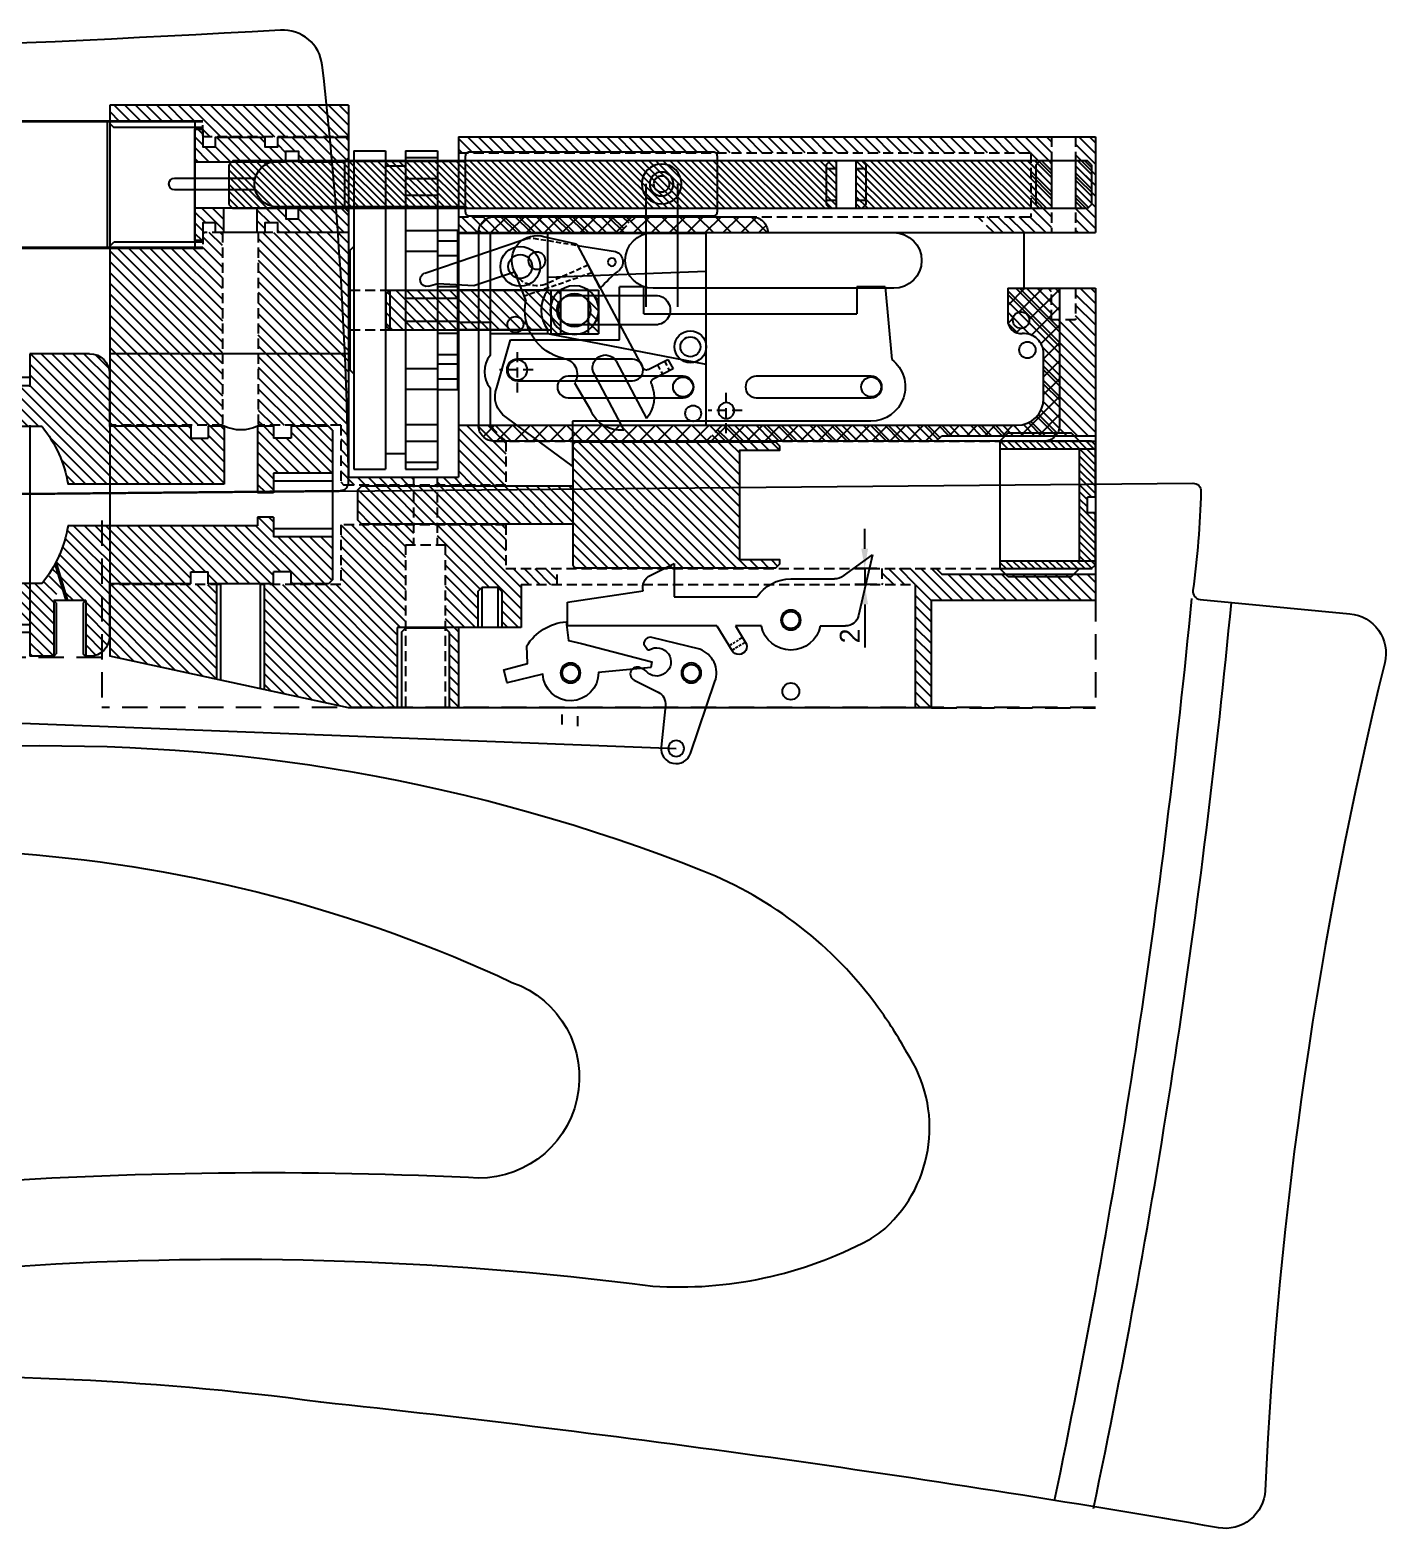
# Model space of a CAD drawing. Header units: millimetres. Extents: x 150 to 981, y 183 to 461.
# Drawn here: x 810.5 to 980.8, y 185.7 to 374.4 of the extents above; entities that cross this region are included whole.
import ezdxf

# ---------------------------------------------------------------- set-up
doc = ezdxf.new("R2010")
doc.units = ezdxf.units.MM
doc.linetypes.add('HIDDEN', pattern=[9.525, 6.35, -3.175])
doc.layers.add('图层2', color=108, linetype='Continuous')
doc.dimstyles.new('ISO-25', dxfattribs={"dimtxt": 2.5, "dimasz": 2.5, "dimexe": 1.25, "dimexo": 0.625, "dimtad": 1, "dimdsep": 46, "dimtxsty": 'Standard', "dimcen": 2.5, "dimadec": 0, "dimazin": 0, "dimtfac": 1, "dimtmove": 0, "dimatfit": 3, "dimfxl": 0, "dimarcsym": 0})

# ---------------------------------------------------------------- blocks, each defined once
blk = doc.blocks.new('fghjkkk')
at = {"layer": '图层2', "color": 4, "linetype": 'ByBlock'}
blk.add_lwpolyline([(8494.25, -2299.24), (8463.59, -2299.24, -0.414214), (8463.09, -2298.74), (8463.09, -2291.74, -0.414214), (8463.59, -2291.24), (8494.25, -2291.24, -0.414214), (8494.75, -2291.74), (8494.75, -2298.74, -0.414214)], format="xyb", close=True, dxfattribs=at)
for points in [[(8494.75, -2298.11), (8518.36, -2298.11, 1), (8518.36, -2292.37), (8494.75, -2292.37)], [(8521.13, -2295.99), (8531.23, -2295.99, 1), (8531.23, -2294.49), (8521.13, -2294.49)]]:
    blk.add_lwpolyline(points, format="xyb", dxfattribs=at)
at = {"layer": '图层2', "color": 2, "linetype": 'ByBlock'}
for radius in [2.5, 1.5]:
    blk.add_circle((8470.09, -2295.24), radius, dxfattribs=at)
at = {"layer": '图层2', "color": 4, "linetype": 'ByBlock'}
blk.add_circle((8470.09, -2295.24), 1, dxfattribs=at)
blk = doc.blocks.new('hhhhhgg')
at = {"layer": '图层2', "linetype": 'ByBlock'}
h = blk.add_hatch(dxfattribs=at)
h.set_pattern_fill('ANSI31', color=4, scale=0.3)
h.set_pattern_definition([(45, (7156.9674, -1437.8608), (-0.6735192, 0.6735192), [])])
h.paths.add_polyline_path([(8525.81, -2415.69), (8524.56, -2415.69), (8524.56, -2418.17), (8525.81, -2418.17)])
h.paths.add_polyline_path([(8530.56, -2415.69), (8529.31, -2415.69), (8529.31, -2418.17), (8530.56, -2418.17)])
h.paths.add_polyline_path([(8525.81, -2418.17), (8524.56, -2418.17), (8524.56, -2421.17), (8525.81, -2421.17)])
h.paths.add_polyline_path([(8530.56, -2418.17), (8529.31, -2418.17), (8529.31, -2421.17), (8530.56, -2421.17)])
h.paths.add_polyline_path([(8550.8, -2418.17), (8530.56, -2418.17), (8530.56, -2420.65), (8550.8, -2420.65)])
h.paths.add_polyline_path([(8550.8, -2415.69), (8530.56, -2415.69), (8530.56, -2418.17), (8550.8, -2418.17)])
h.paths.add_polyline_path([(8551.3, -2416.19), (8550.8, -2415.69), (8550.8, -2418.17), (8551.3, -2418.17)])
h.paths.add_polyline_path([(8551.3, -2418.17), (8550.8, -2418.17), (8550.8, -2420.65), (8551.3, -2420.15)])
at = {"layer": '图层2', "color": 6, "linetype": 'ByBlock'}
for p, q in [((8550.8, -2415.69), (8524.56, -2415.69)), ((8524.56, -2415.69), (8524.56, -2421.17)), ((8530.56, -2415.69), (8530.56, -2421.17)), ((8550.8, -2415.69), (8551.3, -2416.19)), ((8550.8, -2415.69), (8550.8, -2420.65)), ((8551.3, -2416.19), (8551.3, -2420.15)), ((8550.8, -2420.65), (8551.3, -2420.15)), ((8530.56, -2421.17), (8524.56, -2421.17)), ((8550.8, -2420.65), (8530.56, -2420.65))]:
    blk.add_line(p, q, dxfattribs=at)
at = {"layer": '图层2', "color": 1, "linetype": 'ByBlock'}
for p, q in [((8525.81, -2421.17), (8525.81, -2415.69)), ((8529.31, -2421.17), (8529.31, -2415.69))]:
    blk.add_line(p, q, dxfattribs=at)
blk = doc.blocks.new('fgghhtrt')
at = {"layer": '图层2', "linetype": 'ByBlock'}
h = blk.add_hatch(dxfattribs=at)
h.set_pattern_fill('ANSI31', color=4, scale=0.3)
h.set_pattern_definition([(45, (7185.8563, -729.2937), (-0.6735192, 0.6735192), [])])
h.paths.add_polyline_path([(8543.75, -2418.74), (8543.75, -2417.39), (8537.98, -2417.39), (8537.48, -2417.89), (8537.48, -2420.47), (8546.38, -2420.47), (8546.38, -2419.27), (8547.98, -2419.27), (8547.98, -2420.47), (8548.98, -2420.47), (8548.98, -2417.39), (8545.35, -2417.39), (8545.35, -2418.74)])
h.paths.add_polyline_path([(8553.18, -2417.39), (8553.18, -2420.47), (8554.18, -2420.47), (8554.18, -2419.27), (8555.78, -2419.27), (8555.78, -2421.49), (8556.78, -2421.49), (8556.78, -2417.39)])
h.paths.add_polyline_path([(8537.48, -2411.09), (8537.98, -2411.59), (8543.75, -2411.59), (8543.75, -2410.24), (8545.35, -2410.24), (8545.35, -2411.59), (8556.78, -2411.59), (8556.78, -2407.49), (8555.78, -2407.49), (8555.78, -2409.71), (8554.18, -2409.71), (8554.18, -2408.51), (8547.98, -2408.51), (8547.98, -2409.71), (8546.38, -2409.71), (8546.38, -2408.51), (8537.48, -2408.51)])
at = {"layer": '图层2', "color": 1, "linetype": 'ByBlock'}
for p, q in [((8537.48, -2411.09), (8537.98, -2411.59)), ((8537.98, -2411.59), (8537.98, -2417.39)), ((8537.48, -2417.89), (8537.98, -2417.39)), ((8548.98, -2417.39), (8548.98, -2420.47)), ((8553.18, -2417.39), (8553.18, -2420.47))]:
    blk.add_line(p, q, dxfattribs=at)
blk.add_lwpolyline([(8547.98, -2420.47), (8554.18, -2420.47), (8554.18, -2419.27), (8555.78, -2419.27), (8555.78, -2421.49), (8556.78, -2421.49), (8556.78, -2407.49), (8555.78, -2407.49), (8555.78, -2409.71), (8554.18, -2409.71), (8554.18, -2408.51), (8547.98, -2408.51), (8547.98, -2409.71), (8546.38, -2409.71), (8546.38, -2408.51), (8537.48, -2408.51), (8537.48, -2420.47), (8546.38, -2420.47), (8546.38, -2419.27), (8547.98, -2419.27)], close=True, dxfattribs=at)
for points in [[(8556.78, -2411.59), (8545.35, -2411.59), (8545.35, -2410.24), (8543.75, -2410.24), (8543.75, -2411.59), (8537.98, -2411.59)], [(8556.78, -2417.39), (8545.35, -2417.39), (8545.35, -2418.74), (8543.75, -2418.74), (8543.75, -2417.39), (8537.98, -2417.39)]]:
    blk.add_lwpolyline(points, dxfattribs=at)
blk = doc.blocks.new('hfhtyyjj')
at = {"layer": '图层2', "color": 1, "linetype": 'ByBlock'}
for p, q in [((8588.44, -2383.98), (8584.43, -2383.98)), ((8584.43, -2383.98), (8584.43, -2423.98)), ((8588.44, -2383.98), (8588.44, -2423.98)), ((8594.93, -2383.98), (8590.94, -2383.98)), ((8590.94, -2383.98), (8590.94, -2423.98)), ((8594.93, -2383.98), (8594.93, -2423.98)), ((8584.43, -2384.85), (8588.44, -2384.85)), ((8588.43, -2385.92), (8590.94, -2385.92)), ((8584.43, -2387.48), (8588.44, -2387.48)), ((8584.43, -2389.57), (8588.44, -2389.57)), ((8581.93, -2393.98), (8581.93, -2413.98)), ((8581.93, -2393.98), (8584.43, -2393.98)), ((8584.43, -2394.02), (8588.44, -2394.02)), ((8581.93, -2395.32), (8584.43, -2395.32)), ((8594.93, -2395.98), (8595.43, -2396.48)), ((8594.93, -2395.98), (8594.93, -2395.98)), ((8581.93, -2397.18), (8584.43, -2397.18)), ((8584.43, -2396.63), (8588.44, -2396.63)), ((8595.43, -2396.48), (8595.43, -2411.48)), ((8581.93, -2401.04), (8584.43, -2401.04)), ((8581.93, -2402.53), (8584.43, -2402.54)), ((8584.43, -2402.54), (8588.44, -2402.54)), ((8581.93, -2405.43), (8584.43, -2405.42)), ((8584.43, -2405.42), (8588.44, -2405.42)), ((8581.93, -2406.92), (8584.43, -2406.92)), ((8581.93, -2409.62), (8584.43, -2409.62)), ((8581.93, -2410.78), (8584.43, -2410.78)), ((8581.93, -2412.64), (8584.43, -2412.64)), ((8584.43, -2411.34), (8588.44, -2411.34)), ((8594.93, -2411.98), (8595.43, -2411.48)), ((8594.93, -2411.98), (8594.93, -2411.98)), ((8581.93, -2413.98), (8584.43, -2413.98)), ((8584.43, -2413.94), (8588.44, -2413.94)), ((8584.43, -2418.39), (8588.44, -2418.39)), ((8584.43, -2420.48), (8588.44, -2420.48)), ((8588.43, -2422.04), (8590.94, -2422.04)), ((8584.43, -2423.11), (8588.44, -2423.11)), ((8588.44, -2423.98), (8584.43, -2423.98)), ((8594.93, -2423.98), (8590.94, -2423.98))]:
    blk.add_line(p, q, dxfattribs=at)
at = {"layer": '图层2', "color": 3, "linetype": 'HIDDEN', "ltscale": 0.2}
for p, q in [((8595.43, -2401.48), (8581.93, -2401.48)), ((8595.43, -2406.48), (8581.93, -2406.48))]:
    blk.add_line(p, q, dxfattribs=at)
blk = doc.blocks.new('gfhhjjj')
at = {"layer": '图层2', "color": 1, "linetype": 'ByBlock'}
for p, q in [((10460.5, -315.72), (10459.67, -324.83)), ((10460.5, -315.72), (10464.08, -315.72)), ((10460.5, -315.72), (10464.08, -315.72)), ((10464.08, -315.72), (10464.08, -319.08)), ((10490.83, -315.72), (10493.86, -315.72)), ((10490.83, -319.08), (10490.83, -315.72)), ((10493.86, -322.34), (10493.86, -315.72)), ((10490.83, -319.08), (10464.08, -319.08)), ((10507.57, -322.34), (10493.86, -322.34)), ((10509.27, -328.33), (10507.57, -322.34)), ((10462.3, -332.57), (10499.76, -332.57)), ((10499.76, -338.24), (10508.08, -332.11)), ((10499.76, -332.57), (10499.76, -338.24))]:
    blk.add_line(p, q, dxfattribs=at)
at = {"layer": '图层2', "color": 3, "linetype": 'HIDDEN', "ltscale": 0.2}
for p, q in [((10506.69, -328.99), (10506.69, -323.74)), ((10504.7, -326.14), (10508.95, -326.14)), ((10480.46, -334.1), (10480.46, -328.85)), ((10478.47, -331.25), (10482.72, -331.25))]:
    blk.add_line(p, q, dxfattribs=at)
at = {"layer": '图层2', "color": 2, "linetype": 'ByBlock'}
for points in [[(10476.7, -326.93, -1), (10476.7, -329.63), (10462.26, -329.63, -1), (10462.26, -326.93)], [(10485.89, -329.63, -1), (10485.89, -326.93), (10500.33, -326.93, -1), (10500.33, -329.63)]]:
    blk.add_lwpolyline(points, format="xyb", close=True, dxfattribs=at)
for centre, radius in [((10506.69, -326.14), 1.25), ((10480.46, -331.25), 1)]:
    blk.add_circle(centre, radius, dxfattribs=at)
at = {"layer": '图层2', "color": 1, "linetype": 'ByBlock'}
for centre, radius, start, end in [((10462.3, -328.25), 4.32, 127.5234, 270), ((10506.39, -329.5), 3.11, 302.9065, 22.0363)]:
    blk.add_arc(centre, radius, start, end, dxfattribs=at)
blk = doc.blocks.new('fghghjjkk')
at = {"layer": '图层2', "color": 62, "linetype": 'ByBlock'}
for p, q in [((8560.06, -2418.7), (8555.24, -2418.4)), ((8578.01, -2426.35), (8566.92, -2419.54)), ((8556.09, -2423.31), (8558.22, -2420.84)), ((8567.03, -2423.72), (8571.63, -2426.54)), ((8571.63, -2426.54), (8576.13, -2427.26)), ((8576.13, -2427.26), (8577.17, -2427.84))]:
    blk.add_line(p, q, dxfattribs=at)
at = {"layer": '图层2', "color": 6, "linetype": 'ByBlock'}
for p, q in [((8564.29, -2418.55), (8560.42, -2418.55)), ((8560.04, -2418.72), (8548.67, -2431.91)), ((8567.12, -2423.6), (8564.86, -2426.91)), ((8545.82, -2430.16), (8544.94, -2431.18)), ((8544.94, -2431.18), (8547.08, -2432.98)), ((8547.96, -2431.97), (8545.82, -2430.16)), ((8552.14, -2431.8), (8546.83, -2438.01)), ((8554.56, -2433.89), (8549.27, -2440.07)), ((8556.61, -2435.6), (8553.87, -2438.56))]:
    blk.add_line(p, q, dxfattribs=at)
at = {"layer": '图层2', "color": 62, "linetype": 'HIDDEN', "ltscale": 0.1}
for p, q in [((8565.66, -2419.04), (8560.23, -2418.71)), ((8566.89, -2419.52), (8566.58, -2419.34)), ((8558.22, -2420.84), (8562.96, -2424.38))]:
    blk.add_line(p, q, dxfattribs=at)
at = {"layer": '图层2', "color": 6, "linetype": 'HIDDEN', "ltscale": 0.1}
for p, q in [((8557.52, -2421.65), (8565.2, -2426.42)), ((8546.2, -2430.48), (8545.32, -2431.51)), ((8546.96, -2431.14), (8546.07, -2432.16))]:
    blk.add_line(p, q, dxfattribs=at)
at = {"layer": '图层2', "color": 2, "linetype": 'ByBlock'}
for centre, radius in [((8555.38, -2419.79), 0.5), ((8564.61, -2421.69), 1.08)]:
    blk.add_circle(centre, radius, dxfattribs=at)
at = {"layer": '图层2', "color": 62, "linetype": 'ByBlock'}
blk.add_circle((8564.61, -2421.69), 1.08, dxfattribs=at)
at = {"layer": '图层2', "color": 1, "linetype": 'ByBlock'}
for radius in [3.05, 2.05]:
    blk.add_circle((8558.64, -2426.71), radius, dxfattribs=at)
at = {"layer": '图层2', "color": 62, "linetype": 'ByBlock'}
for centre, radius, start, end in [((8555.38, -2419.79), 1.39, 95.9371, 221.0475), ((8540.43, -2432), 17.91, 29.0305, 39.0965), ((8577.56, -2427.07), 0.859, 243.294, 57.8628)]:
    blk.add_arc(centre, radius, start, end, dxfattribs=at)
at = {"layer": '图层2', "color": 6, "linetype": 'ByBlock'}
for centre, radius, start, end in [((8560.42, -2419.05), 0.5, 89.9104, 139.2335), ((8564.61, -2421.69), 3.15, 322.6586, 95.8539), ((8558.64, -2426.71), 6.23, 269.7036, 358.1897), ((8553.27, -2432.92), 1.6, 318.7621, 134.9335), ((8550.52, -2436.1), 4.16, 143.9477, 207.2472), ((8546.76, -2433.36), 0.5, 323.9477, 50.0112), ((8548.29, -2431.59), 0.5, 229.797, 319.2335), ((8558.48, -2434.92), 1.99, 86.3702, 199.9465), ((8550.52, -2436.1), 4.16, 252.513, 323.6742)]:
    blk.add_arc(centre, radius, start, end, dxfattribs=at)
at = {"layer": '图层2', "color": 62, "linetype": 'HIDDEN', "ltscale": 0.1}
for centre, radius, start, end in [((8565.54, -2421.04), 2, 58.4742, 86.4658), ((8564.61, -2421.69), 3.16, 238.491, 319.9921)]:
    blk.add_arc(centre, radius, start, end, dxfattribs=at)
blk = doc.blocks.new('fggghj')
at = {"layer": '图层2', "color": 6, "linetype": 'ByBlock'}
blk.add_lwpolyline([(1824.79, -2714.53), (1823.54, -2705.06, -0.41576), (1826.21, -2701.45), (1832.4, -2701.17, -0.518015), (1833.21, -2702.22), (1832.62, -2702.77, -0.05759), (1832.43, -2702.79, 2.231416), (1832.33, -2705.44, -0.064852), (1833.11, -2705.2, -1), (1833.51, -2706.88), (1830.29, -2707.75, 0.312885), (1829.06, -2709.22), (1828.57, -2714.46, -0.883035)], format="xyb", close=True, dxfattribs=at)
at = {"layer": '图层2', "color": 1, "linetype": 'ByBlock'}
for centre, radius in [((1826.67, -2704.58), 1.25), ((1826.67, -2714.26), 1)]:
    blk.add_circle(centre, radius, dxfattribs=at)
blk = doc.blocks.new('fdghh')
at = {"layer": '图层2', "color": 6, "linetype": 'ByBlock'}
for p, q in [((9675.19, -2452.31), (9671.56, -2449.68)), ((9671.56, -2449.68), (9673.31, -2457.3)), ((9699.48, -2452.24), (9696.48, -2450.75)), ((9696.48, -2450.75), (9696.48, -2454.94)), ((9681.81, -2452.69), (9676.36, -2452.69)), ((9709.88, -2455.6), (9700.36, -2454.18)), ((9696.48, -2454.94), (9686.09, -2454.95)), ((9709.88, -2458.59), (9709.88, -2455.6)), ((9674.95, -2458.61), (9678.13, -2458.61)), ((9685.52, -2458.6), (9688.76, -2458.6)), ((9688.76, -2458.6), (9687.5, -2460.66)), ((9691.1, -2458.6), (9689.21, -2461.7)), ((9691.1, -2458.6), (9709.88, -2458.59))]:
    blk.add_line(p, q, dxfattribs=at)
at = {"layer": '图层2', "color": 62, "linetype": 'HIDDEN', "ltscale": 0.05}
for p, q in [((9688.03, -2460.13), (9689.46, -2461.01)), ((9687.67, -2460.71), (9689.11, -2461.58))]:
    blk.add_line(p, q, dxfattribs=at)
at = {"layer": '图层2', "color": 1, "linetype": 'ByBlock'}
blk.add_circle((9681.82, -2457.85), 1.25, dxfattribs=at)
at = {"layer": '图层2', "color": 6, "linetype": 'ByBlock'}
for centre, radius, start, end in [((9676.36, -2450.69), 2, 234.049, 270), ((9698.73, -2453.75), 1.68, 345.1313, 63.5009), ((9681.82, -2457.85), 5.16, 34.196, 90.186), ((9674.95, -2456.92), 1.68, 192.9037, 270.022), ((9681.82, -2457.85), 3.77, 191.6029, 348.4411), ((9688.36, -2461.18), 1, 148.6418, 328.6418)]:
    blk.add_arc(centre, radius, start, end, dxfattribs=at)
blk = doc.blocks.new('fgjjjjj')
at = {"layer": '图层2', "color": 6, "linetype": 'ByBlock'}
blk.add_lwpolyline([(9738.89, -2465.9), (9730.07, -2468.19), (9730.18, -2468.92), (9736.76, -2469.55, 0.983484), (9743.75, -2469.73), (9748.22, -2470.84), (9748.63, -2469.18), (9745.66, -2468.4), (9745.76, -2466.19, 0.236806), (9740.82, -2463.15), (9740.53, -2465.49)], format="xyb", close=True, dxfattribs=at)
at = {"layer": '图层2', "color": 1, "linetype": 'ByBlock'}
blk.add_circle((9740.26, -2469.59), 1.25, dxfattribs=at)
blk = doc.blocks.new('*D20')
at = {"layer": 'Defpoints', "color": 0, "linetype": 'ByBlock'}
for p in [(917.51, 306.75), (915.34, 304.75), (917.51, 304.75)]:
    blk.add_point(p, dxfattribs=at)
at = {"layer": '图层2', "color": 0, "linetype": 'ByBlock', "lineweight": -2}
for p, q in [((915.34, 309.25), (915.34, 311.75)), ((916.88, 306.75), (914.09, 306.75)), ((915.34, 306.75), (915.34, 304.75)), ((916.88, 304.75), (914.09, 304.75)), ((915.34, 302.25), (915.34, 296.83))]:
    blk.add_line(p, q, dxfattribs=at)
at = {"layer": '图层2', "color": 0, "linetype": 'ByBlock'}
for points in [[(914.92, 309.25), (915.76, 309.25), (915.34, 306.75)], [(914.92, 302.25), (915.76, 302.25), (915.34, 304.75)]]:
    blk.add_solid(points, dxfattribs=at)
at = {"layer": '图层2', "color": 0, "linetype": 'ByBlock', "insert": (913.46, 298.29), "char_height": 2.5, "attachment_point": 5, "rotation": 90}
blk.add_mtext('2', dxfattribs=at)
blk = doc.blocks.new('bfghhhjh')
at = {"layer": '图层2', "linetype": 'ByBlock'}
h = blk.add_hatch(dxfattribs=at)
h.set_pattern_fill('ANSI31', color=4, scale=0.3)
h.set_pattern_definition([(45, (7463.1873, 499.6404), (-0.6735192, 0.6735192), [])])
h.paths.add_polyline_path([(9570.69, -2077.62), (9587.21, -2077.62), (9587.21, -2076.62), (9602.21, -2076.62), (9602.21, -2072.97), (9601.71, -2072.47), (9600.21, -2072.47), (9600.21, -2075.07), (9597.01, -2075.07), (9597.01, -2072.47), (9572.21, -2072.47), (9572.21, -2068.47), (9564.71, -2068.47, 0.414214), (9562.21, -2070.97), (9562.21, -2077.57), (9552.01, -2077.57), (9552.01, -2079.07), (9549.81, -2079.07), (9549.81, -2077.57), (9547.81, -2077.57), (9547.81, -2084.87), (9567.43, -2084.87, -0.128583)])
h.paths.add_polyline_path([(9534.71, -2077.57), (9534.21, -2078.07), (9534.21, -2083.47), (9541.61, -2083.47), (9541.61, -2085.95), (9543.61, -2085.95), (9543.61, -2077.57), (9541.61, -2077.57), (9541.61, -2079.07), (9539.41, -2079.07), (9539.41, -2077.57)])
edge = h.paths.add_edge_path()
edge.add_line((9568.42, -2099.47), (9569.21, -2099.47))
edge.add_line((9569.21, -2099.47), (9569.21, -2106.47))
edge.add_line((9569.21, -2106.47), (9572.21, -2106.47))
edge.add_line((9572.21, -2106.47), (9572.21, -2102.47))
edge.add_line((9572.21, -2102.47), (9597.01, -2102.47))
edge.add_line((9597.01, -2102.47), (9597.01, -2099.87))
edge.add_line((9597.01, -2099.87), (9600.21, -2099.87))
edge.add_line((9600.21, -2099.87), (9600.21, -2102.47))
edge.add_line((9600.21, -2102.47), (9601.71, -2102.47))
edge.add_line((9601.71, -2102.47), (9602.21, -2101.97))
edge.add_line((9602.21, -2101.97), (9602.21, -2098.32))
edge.add_line((9602.21, -2098.32), (9587.21, -2098.32))
edge.add_line((9587.21, -2098.32), (9587.21, -2097.32))
edge.add_line((9587.21, -2097.32), (9570.69, -2097.32))
edge.add_arc((9582.92, -2087.47), 15.71, 215.2351, 218.8362, ccw=False)
edge.add_line((9570.09, -2096.53), (9568.42, -2099.47))
edge = h.paths.add_edge_path()
edge.add_line((9569.06, -2094.85), (9567.64, -2099.47))
edge.add_line((9567.64, -2099.47), (9568.07, -2099.47))
edge.add_line((9568.07, -2099.47), (9569.9, -2096.25))
edge.add_arc((9582.92, -2087.47), 15.71, 208.0517, 214.021, ccw=False)
edge = h.paths.add_edge_path()
edge.add_line((9567.43, -2099.47), (9568.93, -2094.6))
edge.add_arc((9582.92, -2087.47), 15.71, 189.5279, 207.0143, ccw=False)
edge.add_line((9567.43, -2090.07), (9543.61, -2090.07))
edge.add_line((9543.61, -2090.07), (9543.61, -2088.99))
edge.add_line((9543.61, -2088.99), (9541.61, -2088.99))
edge.add_line((9541.61, -2088.99), (9541.61, -2091.47))
edge.add_line((9541.61, -2091.47), (9534.21, -2091.47))
edge.add_line((9534.21, -2091.47), (9534.21, -2097.37))
edge.add_line((9534.21, -2097.37), (9539.41, -2097.37))
edge.add_line((9539.41, -2097.37), (9539.41, -2095.87))
edge.add_line((9539.41, -2095.87), (9541.61, -2095.87))
edge.add_line((9541.61, -2095.87), (9541.61, -2097.37))
edge.add_line((9541.61, -2097.37), (9549.81, -2097.37))
edge.add_line((9549.81, -2097.37), (9549.81, -2095.87))
edge.add_line((9549.81, -2095.87), (9552.01, -2095.87))
edge.add_line((9552.01, -2095.87), (9552.01, -2097.37))
edge.add_line((9552.01, -2097.37), (9562.21, -2097.37))
edge.add_line((9562.21, -2097.37), (9562.21, -2103.97))
edge.add_arc((9564.71, -2103.97), 2.5, 180, 270)
edge.add_line((9564.71, -2106.47), (9565.21, -2106.47))
edge.add_line((9565.21, -2106.47), (9565.21, -2099.47))
edge.add_line((9565.21, -2099.47), (9567.43, -2099.47))
at = {"layer": '图层2', "color": 2, "linetype": 'ByBlock'}
for p, q in [((9564.71, -2068.47), (9572.21, -2068.47)), ((9572.21, -2068.47), (9572.21, -2072.62)), ((9562.21, -2070.97), (9562.21, -2077.62)), ((9597.01, -2072.47), (9572.21, -2072.47)), ((9574.71, -2072.62), (9574.71, -2072.62)), ((9596.21, -2072.47), (9596.21, -2072.47)), ((9597.01, -2075.07), (9597.01, -2072.47)), ((9600.21, -2072.47), (9601.71, -2072.47)), ((9600.21, -2075.07), (9600.21, -2072.47)), ((9601.71, -2072.47), (9602.21, -2072.97)), ((9602.21, -2076.62), (9602.21, -2072.97)), ((9597.01, -2075.07), (9600.21, -2075.07)), ((9587.21, -2076.62), (9602.21, -2076.62)), ((9587.21, -2077.62), (9587.21, -2076.62)), ((9602.21, -2076.62), (9602.21, -2098.32)), ((9534.21, -2078.07), (9534.71, -2077.57)), ((9534.21, -2078.07), (9534.21, -2096.87)), ((9534.71, -2077.57), (9539.41, -2077.57)), ((9539.41, -2077.57), (9539.41, -2079.07)), ((9539.41, -2079.07), (9541.61, -2079.07)), ((9541.61, -2077.57), (9541.61, -2079.07)), ((9541.61, -2077.57), (9543.61, -2077.57)), ((9543.61, -2077.57), (9543.61, -2085.95)), ((9547.81, -2077.57), (9547.81, -2084.87)), ((9547.81, -2077.57), (9549.81, -2077.57)), ((9549.81, -2077.57), (9549.81, -2079.07)), ((9552.01, -2079.07), (9549.81, -2079.07)), ((9552.01, -2077.57), (9562.21, -2077.57)), ((9552.01, -2077.57), (9552.01, -2079.07)), ((9570.69, -2077.62), (9587.21, -2077.62)), ((9534.21, -2083.47), (9541.61, -2083.47)), ((9541.61, -2083.47), (9541.61, -2085.95)), ((9541.61, -2085.95), (9543.61, -2085.95)), ((9547.81, -2084.87), (9567.43, -2084.87)), ((9541.61, -2088.99), (9541.61, -2091.47)), ((9541.61, -2088.99), (9543.61, -2088.99)), ((9543.61, -2088.99), (9543.61, -2090.07)), ((9543.61, -2090.07), (9567.43, -2090.07)), ((9534.21, -2091.47), (9541.61, -2091.47)), ((9539.41, -2097.37), (9539.41, -2095.87)), ((9539.41, -2095.87), (9541.61, -2095.87)), ((9541.61, -2097.37), (9541.61, -2095.87)), ((9549.81, -2097.37), (9549.81, -2095.87)), ((9552.01, -2095.87), (9549.81, -2095.87)), ((9552.01, -2097.37), (9552.01, -2095.87)), ((9534.21, -2096.87), (9534.71, -2097.37)), ((9534.71, -2097.37), (9539.41, -2097.37)), ((9541.61, -2097.37), (9549.81, -2097.37)), ((9552.01, -2097.37), (9562.21, -2097.37)), ((9562.21, -2097.32), (9562.21, -2103.97)), ((9570.69, -2097.32), (9587.21, -2097.32)), ((9587.21, -2098.32), (9587.21, -2097.32)), ((9565.21, -2099.47), (9565.21, -2106.47)), ((9565.21, -2099.47), (9569.21, -2099.47)), ((9569.21, -2099.47), (9569.21, -2106.47)), ((9587.21, -2098.32), (9602.21, -2098.32)), ((9587.21, -2098.32), (9587.21, -2098.32)), ((9602.21, -2101.97), (9602.21, -2098.32)), ((9602.21, -2098.32), (9602.21, -2098.32)), ((9597.01, -2099.87), (9600.21, -2099.87)), ((9597.01, -2099.87), (9597.01, -2102.47)), ((9600.21, -2099.87), (9600.21, -2102.47)), ((9572.21, -2102.32), (9572.21, -2106.47)), ((9597.01, -2102.47), (9572.21, -2102.47)), ((9596.21, -2102.47), (9596.21, -2102.47)), ((9600.21, -2102.47), (9601.71, -2102.47)), ((9601.71, -2102.47), (9602.21, -2101.97)), ((9564.71, -2106.47), (9565.21, -2106.47)), ((9569.21, -2106.47), (9572.21, -2106.47))]:
    blk.add_line(p, q, dxfattribs=at)
at = {"layer": '图层2', "color": 4, "linetype": 'ByBlock'}
for p, q in [((9572.21, -2071.47), (9590.64, -2071.47)), ((9591.64, -2072.47), (9590.64, -2071.47)), ((9587.21, -2076.62), (9588.21, -2077.62)), ((9602.21, -2076.62), (9601.21, -2077.62)), ((9588.21, -2077.62), (9601.21, -2077.62)), ((9534.21, -2084.47), (9541.61, -2084.47)), ((9534.21, -2090.47), (9541.61, -2090.47)), ((9587.21, -2098.32), (9588.21, -2097.32)), ((9588.21, -2097.32), (9601.21, -2097.32)), ((9602.21, -2098.32), (9601.21, -2097.32)), ((9565.21, -2099.47), (9565.51, -2099.77)), ((9565.51, -2099.77), (9565.51, -2106.17)), ((9568.91, -2099.77), (9569.21, -2099.47)), ((9568.91, -2099.77), (9568.91, -2106.17)), ((9572.21, -2103.47), (9590.64, -2103.47)), ((9591.64, -2102.47), (9590.64, -2103.47)), ((9565.21, -2106.47), (9565.51, -2106.17)), ((9569.21, -2106.47), (9568.91, -2106.17))]:
    blk.add_line(p, q, dxfattribs=at)
at = {"layer": '图层2', "color": 3, "linetype": 'ByBlock'}
for p, q in [((9567.43, -2099.47), (9568.93, -2094.6)), ((9567.64, -2099.47), (9569.06, -2094.85))]:
    blk.add_line(p, q, dxfattribs=at)
at = {"layer": '图层2', "color": 6, "linetype": 'ByBlock'}
for p, q in [((9565.21, -2106.47), (9565.21, -2106.47)), ((9569.21, -2106.47), (9569.21, -2106.47))]:
    blk.add_line(p, q, dxfattribs=at)
at = {"layer": '图层2', "color": 2, "linetype": 'ByBlock'}
for centre, radius, start, end in [((9564.71, -2070.97), 2.5, 90, 180), ((9582.92, -2087.47), 15.71, 141.1638, 170.4721), ((9582.92, -2087.47), 15.71, 189.5279, 218.8362), ((9564.71, -2103.97), 2.5, 180, 270)]:
    blk.add_arc(centre, radius, start, end, dxfattribs=at)
at = {"layer": '图层2', "color": 6, "linetype": 'ByBlock'}
blk.add_arc((9545.71, -2073.21), 4.83, 244.2473, 295.7527, dxfattribs=at)

msp = doc.modelspace()

# ---------------------------------------------------------------- hatches: boundary and pattern name
at = {"layer": '图层2', "linetype": 'ByBlock'}
h = msp.add_hatch(dxfattribs=at)
h.set_pattern_fill('ANSI31', color=4, scale=0.3)
h.set_pattern_definition([(135, (3080.2737, 906.245), (0.6735192, 0.6735192), [])])
h.paths.add_polyline_path([(864.317, 360.986), (938.817, 360.986), (938.817, 354.971), (936.195, 354.971), (936.195, 358.986), (864.317, 358.986)])
h.paths.add_polyline_path([(929.541, 350.956), (936.195, 350.956), (936.195, 354.971), (938.817, 354.971), (938.817, 348.956), (931.541, 348.956)])
h.paths.add_polyline_path([(941.817, 354.971), (944.317, 354.971), (944.317, 348.956), (941.817, 348.956)])
h.paths.add_polyline_path([(941.817, 360.986), (944.317, 360.986), (944.317, 354.971), (941.817, 354.971)])
edge = h.paths.add_edge_path()
edge.add_line((864.317, 350.956), (868.817, 350.956))
edge.add_ellipse((868.817, 348.956), major_axis=(1.414, 1.414), ratio=1, start_angle=45, end_angle=135)
edge.add_line((866.817, 348.956), (864.317, 348.956))
edge.add_line((864.317, 348.956), (864.317, 350.956))
edge = h.paths.add_edge_path()
edge.add_line((868.817, 350.956), (886.572, 350.956))
edge.add_line((886.572, 350.956), (884.572, 348.956))
edge.add_line((884.572, 348.956), (866.817, 348.956))
edge.add_ellipse((868.817, 348.956), major_axis=(1.414, 1.414), ratio=1, start_angle=45, end_angle=135, ccw=False)
edge = h.paths.add_edge_path()
edge.add_line((933.298, 337.957), (933.298, 341.956))
edge.add_line((933.298, 341.956), (938.817, 341.956))
edge.add_line((938.817, 341.956), (938.817, 337.986))
edge.add_line((938.817, 337.986), (939.817, 337.986))
edge.add_line((939.817, 337.986), (939.817, 324.746))
edge.add_ellipse((937.817, 324.746), major_axis=(1.414, 1.414), ratio=1, start_angle=274.4584, end_angle=315, ccw=False)
edge.add_line((939.337, 323.446), (925.017, 323.446))
edge.add_line((925.017, 323.446), (924.317, 322.746))
edge.add_line((924.317, 322.746), (895.416, 322.746))
edge.add_line((895.416, 322.746), (897.416, 324.746))
edge.add_line((897.416, 324.746), (934.448, 324.746))
edge.add_ellipse((934.448, 328.115), major_axis=(2.382, 2.382), ratio=1, start_angle=225, end_angle=315)
edge.add_line((937.817, 328.115), (937.817, 333.758))
edge.add_ellipse((935.29, 333.758), major_axis=(1.786, 1.786), ratio=1, start_angle=315, end_angle=409.82174)
edge.add_ellipse((934.982, 337.957), major_axis=(1.191, 1.191), ratio=1, start_angle=135, end_angle=228.27147, ccw=False)
edge = h.paths.add_edge_path(flags=16)
edge.add_ellipse((934.982, 337.957), major_axis=(-0.731, 0.731), ratio=1, start_angle=-315, end_angle=45, ccw=False)
edge = h.paths.add_edge_path(flags=17)
edge.add_line((866.817, 324.746), (868.255, 324.746))
edge.add_line((868.255, 324.746), (870.255, 322.746))
edge.add_line((870.255, 322.746), (868.817, 322.746))
edge.add_ellipse((868.817, 324.746), major_axis=(1.414, 1.414), ratio=1, start_angle=135, end_angle=225, ccw=False)
edge = h.paths.add_edge_path()
edge.add_line((864.317, 324.746), (866.817, 324.746))
edge.add_ellipse((868.817, 324.746), major_axis=(1.414, 1.414), ratio=1, start_angle=135, end_angle=225)
edge.add_line((868.817, 322.746), (870.255, 322.746))
edge.add_line((870.255, 322.746), (870.255, 317.246))
edge.add_line((870.255, 317.246), (861.647, 317.246))
edge.add_line((861.647, 317.246), (861.647, 318.232))
edge.add_line((861.647, 318.232), (864.317, 318.232))
edge.add_line((864.317, 318.232), (864.317, 324.746))
h.paths.add_polyline_path([(862.647, 309.732), (861.647, 309.732), (861.647, 312.246), (870.255, 312.246), (870.255, 306.746), (876.698, 306.746), (876.698, 304.746), (872.205, 304.746), (872.205, 299.365), (869.761, 299.365), (869.761, 303.865), (869.261, 304.365), (867.261, 304.365), (866.761, 303.865), (866.761, 299.365), (862.647, 299.365)])
h.paths.add_polyline_path([(917.508, 306.746), (924.317, 306.746), (925.017, 306.046), (944.317, 306.046), (944.317, 302.733), (923.724, 302.733), (923.724, 289.26), (921.724, 289.26), (921.724, 304.746), (917.508, 304.746)])
h.paths.add_polyline_path([(863.147, 298.76), (862.647, 299.26), (862.647, 299.365), (864.317, 299.365), (864.317, 289.26), (863.147, 289.26)])
h.paths.add_polyline_path([(849.517, 304.746), (849.517, 312.246), (858.647, 312.246), (858.647, 309.732), (857.647, 309.732), (857.647, 299.365), (856.629, 299.365), (856.629, 289.26), (850.517, 289.26), (839.917, 291.552), (839.917, 304.746)])
h.paths.add_polyline_path([(820.517, 304.746), (833.917, 304.746), (833.917, 292.849), (820.517, 295.746)])
h.paths.add_polyline_path([(820.517, 333.746), (834.667, 333.746), (834.667, 324.746), (820.517, 324.746)])
h.paths.add_polyline_path([(839.167, 333.746), (850.517, 333.746), (850.517, 318.232), (858.647, 318.232), (858.647, 317.246), (849.517, 317.246), (849.517, 324.746), (839.167, 324.746)])
h.paths.add_polyline_path([(839.167, 348.971), (850.517, 348.971), (850.517, 333.746), (839.167, 333.746)])
h.paths.add_polyline_path([(820.517, 346.971), (832.217, 346.971), (832.217, 348.771), (832.417, 348.971), (834.667, 348.971), (834.667, 333.746), (820.517, 333.746)])
h.paths.add_polyline_path([(840.017, 364.971), (850.517, 364.971), (850.517, 360.971), (840.017, 360.971)])
h.paths.add_polyline_path([(832.217, 362.971), (820.517, 362.971), (820.517, 364.971), (840.017, 364.971), (840.017, 360.971), (832.417, 360.971), (832.217, 361.171)])
edge = h.paths.add_edge_path()
edge.add_line((941.817, 337.986), (941.817, 341.956))
edge.add_line((941.817, 341.956), (944.317, 341.956))
edge.add_line((944.317, 341.956), (944.317, 323.446))
edge.add_line((944.317, 323.446), (939.337, 323.446))
edge.add_ellipse((937.817, 324.746), major_axis=(1.414, 1.414), ratio=1, start_angle=274.4584, end_angle=315)
edge.add_line((939.817, 324.746), (939.817, 337.986))
edge.add_line((939.817, 337.986), (941.817, 337.986))
h = msp.add_hatch(dxfattribs=at)
h.set_pattern_fill('ANSI31', color=4, scale=0.2)
h.set_pattern_definition([(135, (2285.7151, 1669.8081), (0.4490128, 0.4490128), [])])
h.paths.add_polyline_path([(914.245, 357.971), (914.995, 357.971), (915.495, 357.471), (915.495, 352.471), (914.995, 351.971), (914.245, 351.971)])
h.paths.add_polyline_path([(910.495, 357.471), (910.995, 357.971), (911.745, 357.971), (911.745, 351.971), (910.995, 351.971), (910.495, 352.471)])
h.paths.add_polyline_path([(938.817, 357.971), (938.817, 351.971), (914.995, 351.971), (915.495, 352.471), (915.495, 357.471), (914.995, 357.971)])
h.paths.add_polyline_path([(941.817, 351.971), (941.817, 357.971), (943.317, 357.971), (943.817, 357.471), (943.817, 352.471), (943.317, 351.971)])
h.paths.add_polyline_path([(835.956, 351.971), (835.456, 352.471), (835.456, 357.471), (835.956, 357.971), (910.995, 357.971), (910.495, 357.471), (910.495, 352.471), (910.995, 351.971)])
h = msp.add_hatch(dxfattribs=at)
h.set_pattern_fill('ANSI37', color=62, scale=0.5)
h.set_pattern_definition([(135, (3080.2737, 906.245), (1.122532, 1.122532), []), (45, (3080.2737, 906.245), (1.122532, -1.122532), [])])
h.paths.add_polyline_path([(938.817, 341.956), (939.817, 341.956), (939.817, 337.986), (938.817, 337.986)], flags=17)
edge = h.paths.add_edge_path()
edge.add_line((933.298, 341.956), (938.817, 341.956))
edge.add_line((938.817, 341.956), (938.817, 337.986))
edge.add_line((938.817, 337.986), (939.817, 337.986))
edge.add_line((939.817, 337.986), (939.817, 324.746))
edge.add_ellipse((937.817, 324.746), major_axis=(1.414, 1.414), ratio=1, start_angle=274.4584, end_angle=315, ccw=False)
edge.add_line((939.337, 323.446), (925.017, 323.446))
edge.add_line((925.017, 323.446), (924.317, 322.746))
edge.add_line((924.317, 322.746), (895.416, 322.746))
edge.add_line((895.416, 322.746), (897.416, 324.746))
edge.add_line((897.416, 324.746), (934.448, 324.746))
edge.add_ellipse((934.448, 328.115), major_axis=(2.382, 2.382), ratio=1, start_angle=225, end_angle=315)
edge.add_line((937.817, 328.115), (937.817, 333.758))
edge.add_ellipse((935.29, 333.758), major_axis=(-1.786, 1.786), ratio=1, start_angle=225, end_angle=319.82174)
edge.add_ellipse((934.982, 337.957), major_axis=(1.191, 1.191), ratio=1, start_angle=135, end_angle=228.27147, ccw=False)
edge.add_line((933.298, 337.957), (933.298, 341.956))
edge = h.paths.add_edge_path(flags=16)
edge.add_ellipse((934.982, 337.957), major_axis=(-0.731, 0.731), ratio=1, start_angle=45, end_angle=225)
edge.add_ellipse((934.982, 337.957), major_axis=(0.731, 0.731), ratio=1, start_angle=315, end_angle=495)
h.paths.add_polyline_path([(868.255, 324.746), (897.416, 324.746), (895.416, 322.746), (870.255, 322.746)])
edge = h.paths.add_edge_path()
edge.add_line((866.817, 324.746), (868.255, 324.746))
edge.add_line((868.255, 324.746), (870.255, 322.746))
edge.add_line((870.255, 322.746), (868.817, 322.746))
edge.add_ellipse((868.817, 324.746), major_axis=(1.414, 1.414), ratio=1, start_angle=135, end_angle=225, ccw=False)
edge = h.paths.add_edge_path()
edge.add_line((868.817, 350.956), (886.572, 350.956))
edge.add_line((886.572, 350.956), (884.572, 348.956))
edge.add_line((884.572, 348.956), (866.817, 348.956))
edge.add_ellipse((868.817, 348.956), major_axis=(1.414, 1.414), ratio=1, start_angle=45, end_angle=135, ccw=False)
edge = h.paths.add_edge_path()
edge.add_line((886.572, 350.956), (901.162, 350.956))
edge.add_ellipse((901.162, 348.956), major_axis=(-1.414, 1.414), ratio=1, start_angle=225, end_angle=315, ccw=False)
edge.add_line((903.162, 348.956), (888.761, 348.956))
edge.add_line((888.761, 348.956), (884.572, 348.956))
edge.add_line((884.572, 348.956), (886.572, 350.956))
h = msp.add_hatch(dxfattribs=at)
h.set_pattern_fill('ANSI31', color=4, scale=0.3)
h.set_pattern_definition([(135, (2516.391, 962.1351), (0.6735192, 0.6735192), [])])
h.paths.add_polyline_path([(878.659, 322.14), (879.159, 322.64), (904.159, 322.64), (904.659, 322.14), (904.659, 321.64), (899.659, 321.64), (899.659, 314.74), (878.659, 314.74)])
h.paths.add_polyline_path([(878.659, 314.74), (899.659, 314.74), (899.659, 307.84), (904.659, 307.84), (904.659, 307.34), (904.159, 306.84), (879.159, 306.84), (878.659, 307.34)])
h.paths.add_polyline_path([(851.659, 314.74), (878.659, 314.74), (878.659, 312.34), (852.159, 312.34), (851.659, 312.84)])
h.paths.add_polyline_path([(851.659, 316.64), (852.159, 317.14), (878.659, 317.14), (878.659, 314.74), (851.659, 314.74)])
h = msp.add_hatch(dxfattribs=at)
h.set_pattern_fill('ANSI31', color=4, scale=0.2)
h.set_pattern_definition([(135, (2315.0816, 1954.7028), (0.4490128, 0.4490128), [])])
h.paths.add_polyline_path([(944.317, 307.24), (943.817, 306.74), (932.317, 306.74), (932.317, 307.74), (944.317, 307.74)])
h.paths.add_polyline_path([(943.817, 322.74), (944.317, 322.24), (944.317, 321.74), (932.317, 321.74), (932.317, 322.74)])
h.paths.add_polyline_path([(944.317, 315.74), (943.317, 315.74), (943.317, 313.74), (944.317, 313.74), (944.317, 307.74), (942.317, 307.74), (942.317, 321.74), (944.317, 321.74)])

# ---------------------------------------------------------------- linework, layer by layer
at = {"color": 3, "linetype": 'ByBlock'}
msp.add_line((702.964, 291.422), (891.655, 284.152), dxfattribs=at)
at = {"color": 4}
msp.add_lwpolyline([(850.506, 317.579, 0.0254167), (847.207, 369.967, 0.397577), (841.956, 374.392, -0.0102464), (728.638, 370.3, 0.3362897), (723.881, 366.574), (710.698, 316.526, 0.4947504), (711.675, 315.271), (849.516, 316.567, 0.4149967)], format="xyb", close=True, dxfattribs=at)
at = {"color": 62, "linetype": 'ByBlock'}
msp.add_lwpolyline([(878.659, 307.34, 0.4142136), (879.159, 306.84), (904.159, 306.84), (904.659, 307.34), (904.659, 307.84), (899.659, 307.84), (899.659, 321.64), (904.659, 321.64), (904.659, 322.14), (904.159, 322.64), (879.159, 322.64, 0.4142136), (878.659, 322.14)], format="xyb", close=True, dxfattribs=at)
at = {"color": 1}
msp.add_lwpolyline([(532.122, 313.483), (956.571, 317.474, -0.4253641), (957.58, 316.445, -0.0264622), (956.566, 304.011, 0.4256251), (957.461, 302.882), (976.291, 301.078, -0.4574053), (980.67, 294.908, 0.0485834), (965.635, 190.95, -0.4513948), (959.785, 186.257, 0.0163695), (847.037, 202.038, 0.0930164), (715.188, 195.202, 0.1499656)], format="xyb", dxfattribs=at)
at = {"color": 2}
msp.add_lwpolyline([(805.957, 218.909, -0.0502303), (888.714, 216.619, 0.1391747), (915.86, 222.436, 0.0625044), (917.898, 223.868, 0.3709696), (920.63, 245.975, 0.0298229), (916.995, 251.671, 0.1424195), (894.942, 268.79, 0.1023055), (805.957, 284.364)], format="xyb", dxfattribs=at)
at = {"color": 1}
msp.add_lwpolyline([(865.581, 230.247, 0.0614127), (732.251, 220.039, -0.3728501), (676.434, 261.955, -0.4681553), (685.885, 274.063, -0.0288088), (809.317, 270.942, -0.0903096), (871.035, 254.776, -0.887922)], format="xyb", close=True, dxfattribs=at)
at = {"color": 4}
for radius in [1027.419, 1032.419]:
    msp.add_arc((-66.343, 400.668), radius, 348.150968, 354.54413, dxfattribs=at)
at = {"layer": '图层2', "color": 2, "linetype": 'ByBlock'}
for p, q in [((820.517, 364.971), (820.517, 295.746)), ((850.517, 364.971), (820.517, 364.971)), ((850.517, 364.971), (850.517, 318.232)), ((831.202, 362.971), (276.823, 362.971)), ((820.202, 362.971), (820.202, 346.971)), ((831.202, 362.971), (831.202, 346.971)), ((864.317, 360.986), (864.317, 318.232)), ((864.317, 360.986), (944.317, 360.986)), ((944.317, 360.986), (944.317, 348.956)), ((887.836, 355.061), (887.836, 339.632)), ((891.836, 355.061), (891.836, 339.632)), ((864.317, 348.956), (944.317, 348.956)), ((866.817, 348.848), (866.817, 324.736)), ((868.283, 348.848), (868.283, 333.53)), ((875.529, 341.702), (875.529, 348.848)), ((888.6, 348.956), (888.6, 348.956)), ((935.317, 348.956), (935.317, 341.956)), ((831.202, 346.971), (276.823, 346.971)), ((875.529, 343.348), (895.416, 344.129)), ((933.298, 341.956), (933.298, 337.957)), ((933.298, 341.956), (944.317, 341.956)), ((944.317, 341.956), (944.317, 302.733)), ((878.529, 341.072), (889.062, 341.072)), ((878.529, 341.072), (878.529, 341.072)), ((878.53, 341.072), (878.53, 341.072)), ((864.317, 337.719), (868.283, 337.719)), ((875.529, 336.222), (868.283, 336.222)), ((875.529, 336.222), (875.529, 336.742)), ((895.416, 332.371), (875.529, 336.222)), ((850.517, 333.746), (820.517, 333.746)), ((937.817, 328.115), (937.817, 333.758)), ((868.283, 329.435), (868.283, 324.746)), ((810.517, 295.746), (810.517, 324.746)), ((864.317, 324.746), (934.448, 324.746)), ((850.517, 318.232), (864.317, 318.232)), ((872.205, 304.746), (872.205, 299.365)), ((921.724, 289.26), (921.724, 304.746)), ((944.317, 302.733), (923.724, 302.733)), ((923.724, 289.26), (923.724, 302.733)), ((872.205, 299.365), (856.629, 299.365)), ((856.629, 299.365), (856.629, 289.26)), ((864.317, 299.365), (864.317, 289.26)), ((850.517, 289.26), (820.517, 295.746)), ((923.724, 289.26), (850.517, 289.26))]:
    msp.add_line(p, q, dxfattribs=at)
at = {"layer": '图层2', "color": 3, "linetype": 'ByBlock'}
for p, q in [((832.217, 362.871), (286.823, 362.871)), ((832.217, 347.071), (286.823, 347.071)), ((877.349, 287.152), (877.349, 288.4)), ((879.246, 288.211), (879.246, 286.963))]:
    msp.add_line(p, q, dxfattribs=at)
at = {"layer": '图层2', "color": 1, "linetype": 'HIDDEN', "ltscale": 0.2}
for p, q in [((832.217, 362.971), (820.517, 362.971)), ((832.217, 361.171), (832.217, 362.971)), ((832.417, 360.971), (832.217, 361.171)), ((850.517, 360.971), (832.417, 360.971)), ((938.817, 360.986), (938.817, 348.956)), ((941.817, 360.986), (941.817, 348.956)), ((864.317, 358.986), (936.195, 358.986)), ((936.195, 358.986), (936.195, 350.956)), ((864.317, 350.956), (936.195, 350.956)), ((884.572, 348.956), (886.572, 350.956)), ((931.541, 348.956), (929.541, 350.956)), ((832.417, 348.971), (832.217, 348.771)), ((832.217, 348.771), (832.217, 346.971)), ((834.667, 348.971), (832.417, 348.971)), ((834.667, 348.971), (834.667, 324.746)), ((839.167, 348.971), (839.167, 324.746)), ((850.517, 348.971), (839.167, 348.971)), ((832.217, 346.971), (820.517, 346.971)), ((834.667, 324.746), (820.517, 324.746)), ((849.517, 324.746), (839.167, 324.746)), ((849.517, 324.746), (849.517, 317.246)), ((868.255, 324.746), (870.255, 322.746)), ((897.416, 324.746), (895.416, 322.746)), ((868.817, 322.746), (944.317, 322.746)), ((870.255, 322.746), (870.255, 317.246)), ((870.255, 317.246), (849.517, 317.246)), ((858.647, 318.232), (858.647, 309.732)), ((861.647, 318.232), (861.647, 309.732)), ((849.517, 312.246), (849.517, 304.746)), ((870.255, 312.246), (849.517, 312.246)), ((870.255, 312.246), (870.255, 306.746)), ((857.647, 309.732), (857.647, 289.26)), ((857.647, 309.732), (862.647, 309.732)), ((862.647, 309.732), (862.647, 289.26)), ((870.255, 306.746), (944.317, 306.746)), ((876.698, 304.746), (876.698, 306.746)), ((917.508, 306.746), (917.508, 304.746)), ((834.417, 304.746), (820.517, 304.746)), ((849.517, 304.746), (839.417, 304.746)), ((872.205, 304.746), (921.724, 304.746))]:
    msp.add_line(p, q, dxfattribs=at)
at = {"layer": '图层2', "color": 4, "linetype": 'ByBlock'}
for p, q in [((820.517, 362.671), (821.017, 362.171)), ((832.217, 362.171), (821.017, 362.171)), ((820.517, 347.271), (821.017, 347.771)), ((832.217, 347.771), (821.017, 347.771)), ((924.317, 322.746), (925.017, 323.446)), ((925.017, 323.446), (944.317, 323.446)), ((924.317, 306.746), (925.017, 306.046)), ((925.017, 306.046), (944.317, 306.046)), ((833.917, 304.746), (833.917, 292.849)), ((839.917, 304.746), (839.917, 291.552)), ((866.761, 303.865), (867.261, 304.365)), ((866.761, 303.865), (866.761, 299.365)), ((869.761, 303.865), (869.261, 304.365)), ((869.761, 303.865), (869.761, 299.365)), ((857.147, 298.76), (857.647, 299.26)), ((857.147, 298.76), (857.147, 289.26)), ((862.647, 299.26), (857.647, 299.26)), ((862.647, 299.26), (863.147, 298.76)), ((863.147, 298.76), (863.147, 289.26))]:
    msp.add_line(p, q, dxfattribs=at)
at = {"layer": '图层2', "color": 6, "linetype": 'ByBlock'}
for p, q in [((835.956, 357.971), (835.456, 357.471)), ((835.456, 357.471), (835.456, 352.471)), ((943.317, 357.971), (835.956, 357.971)), ((910.495, 357.471), (910.995, 357.971)), ((910.495, 357.471), (910.495, 352.471)), ((911.745, 356.971), (910.495, 356.971)), ((911.745, 357.971), (911.745, 351.971)), ((914.245, 357.971), (914.245, 351.971)), ((915.495, 356.971), (914.245, 356.971)), ((915.495, 357.471), (914.995, 357.971)), ((915.495, 357.471), (915.495, 352.471)), ((936.817, 357.439), (937.349, 357.971)), ((936.817, 357.439), (936.817, 352.503)), ((938.817, 357.971), (938.817, 351.971)), ((941.817, 357.971), (941.817, 351.971)), ((943.817, 357.471), (943.317, 357.971)), ((943.817, 357.471), (943.817, 352.471)), ((911.745, 352.971), (910.495, 352.971)), ((915.495, 352.971), (914.245, 352.971)), ((835.456, 352.471), (835.956, 351.971)), ((943.317, 351.971), (835.956, 351.971)), ((910.495, 352.471), (910.995, 351.971)), ((915.495, 352.471), (914.995, 351.971)), ((936.817, 352.503), (937.349, 351.971)), ((943.817, 352.471), (943.317, 351.971)), ((943.817, 322.74), (932.317, 322.74)), ((932.317, 322.74), (932.317, 306.74)), ((942.317, 322.74), (942.317, 322.74)), ((944.317, 322.24), (943.817, 322.74)), ((944.317, 321.74), (932.317, 321.74)), ((942.317, 307.74), (942.317, 321.74)), ((944.317, 315.74), (944.317, 322.24)), ((943.317, 313.74), (943.317, 315.74)), ((944.317, 315.74), (943.317, 315.74)), ((944.317, 313.74), (943.317, 313.74)), ((944.317, 307.24), (944.317, 313.74)), ((932.317, 307.74), (944.317, 307.74)), ((932.317, 306.74), (943.817, 306.74)), ((942.317, 306.74), (942.317, 306.74)), ((943.817, 306.74), (944.317, 307.24))]:
    msp.add_line(p, q, dxfattribs=at)
at = {"layer": '图层2', "color": 1, "linetype": 'ByBlock'}
for p, q in [((875.529, 341.721), (864.317, 341.721)), ((875.529, 336.721), (864.317, 336.721)), ((933.317, 323.74), (932.317, 322.74)), ((941.317, 323.74), (933.317, 323.74)), ((942.317, 322.74), (941.317, 323.74)), ((933.317, 305.74), (932.317, 306.74)), ((933.317, 305.74), (941.317, 305.74)), ((941.317, 305.74), (942.317, 306.74)), ((834.417, 304.746), (834.417, 292.741)), ((839.417, 304.746), (839.417, 291.66)), ((869.261, 304.365), (867.261, 304.365)), ((867.261, 304.365), (867.261, 299.365)), ((869.261, 304.365), (869.261, 299.365))]:
    msp.add_line(p, q, dxfattribs=at)
at = {"layer": '图层2', "color": 1, "linetype": 'HIDDEN', "ltscale": 0.5}
for p, q in [((819.517, 312.783), (819.517, 289.297)), ((944.317, 312.783), (944.317, 289.297)), ((819.517, 295.583), (395.826, 295.583)), ((944.317, 289.297), (819.517, 289.297))]:
    msp.add_line(p, q, dxfattribs=at)
at = {"layer": '图层2', "color": 3, "linetype": 'HIDDEN', "ltscale": 0.5}
msp.add_line((923.724, 289.26), (944.317, 289.26), dxfattribs=at)
at = {"layer": '图层2', "color": 62, "linetype": 'ByBlock'}
for points in [[(866.817, 348.956, -0.4142136), (868.817, 350.956), (901.162, 350.956, -0.4142136), (903.162, 348.956)], [(939.817, 341.956), (939.817, 324.746, -0.4142136), (937.817, 322.746), (868.817, 322.746, -0.4142136), (866.817, 324.746)]]:
    msp.add_lwpolyline(points, format="xyb", dxfattribs=at)
at = {"layer": '图层2', "color": 2, "linetype": 'ByBlock'}
msp.add_lwpolyline([(895.416, 348.848), (864.317, 348.848), (864.317, 324.746), (895.416, 324.746)], close=True, dxfattribs=at)
at = {"layer": '图层2', "color": 1, "linetype": 'ByBlock'}
msp.add_lwpolyline([(918.984, 341.956), (888.761, 341.956, -1), (888.761, 348.956), (918.984, 348.956, -1)], format="xyb", close=True, dxfattribs=at)
at = {"layer": '图层2', "color": 1, "linetype": 'HIDDEN', "ltscale": 0.2}
msp.add_lwpolyline([(941.817, 341.956), (941.817, 337.986), (938.817, 337.986), (938.817, 341.956)], dxfattribs=at)
at = {"layer": '图层2', "color": 2, "linetype": 'ByBlock'}
for points in [[(878.53, 341.072), (889.062, 341.072, -1.0003178), (889.061, 337.372), (878.529, 337.372, -1.0003178)], [(886.166, 330.355, 1), (886.166, 333.055), (871.723, 333.055, 1), (871.723, 330.355)]]:
    msp.add_lwpolyline(points, format="xyb", close=True, dxfattribs=at)
at = {"layer": '图层2', "color": 62, "linetype": 'ByBlock'}
msp.add_lwpolyline([(878.659, 312.34), (852.159, 312.34), (851.659, 312.84), (851.659, 316.64), (852.159, 317.14), (878.659, 317.14)], dxfattribs=at)
at = {"layer": '图层2', "color": 2, "linetype": 'ByBlock'}
for centre, radius in [((872.076, 344.709), 2.5), ((906.064, 300.291), 1.053), ((878.398, 293.64), 1.053), ((893.556, 293.64), 1.053), ((906.064, 291.326), 1.053)]:
    msp.add_circle(centre, radius, dxfattribs=at)
at = {"layer": '图层2', "color": 1, "linetype": 'ByBlock'}
for centre, radius in [((872.076, 344.699), 1.5), ((872.076, 344.699), 1.5), ((871.462, 337.405), 1), ((934.982, 337.957), 1.034), ((935.777, 334.21), 1.032), ((892.524, 329.573), 1.25), ((892.524, 329.563), 1.25), ((916.157, 329.57), 1.25), ((893.792, 326.241), 1)]:
    msp.add_circle(centre, radius, dxfattribs=at)
at = {"layer": '图层2', "color": 6, "linetype": 'ByBlock'}
for radius in [2, 1.25]:
    msp.add_circle((893.445, 334.612), radius, dxfattribs=at)
at = {"layer": '图层2', "color": 2, "linetype": 'ByBlock'}
for centre, radius, start, end in [((878.884, 339.222), 4.172, 143.52837, 216.47163), ((934.982, 337.957), 1.684, 180, 275.13181), ((935.29, 333.758), 2.526, 0, 93.58154), ((870.88, 331.483), 3.307, 141.74352, 218.25648), ((934.448, 328.115), 3.368, 270, 0)]:
    msp.add_arc(centre, radius, start, end, dxfattribs=at)

# ---------------------------------------------------------------- block references
at = {"layer": '图层2', "color": 2, "linetype": 'ByBlock', "xscale": -1}
for name, p in [('fgghhtrt', (9387.985, 2769.442)), ('fghjkkk', (9359.922, 2650.302)), ('hfhtyyjj', (9446.107, 2743.202)), ('hhhhhgg', (9406.476, 2757.394)), ('gfhhjjj', (11378.415, 657.842))]:
    msp.add_blockref(name, p, dxfattribs=at)
at = {"layer": '图层2', "color": 2, "linetype": 'ByBlock', "xscale": -1, "rotation": 347.2716511634188}
msp.add_blockref('fghghjjkk', (9761.875, 820.582), dxfattribs=at)
at = {"layer": '图层2', "color": 2, "linetype": 'ByBlock', "extrusion": (0, 0, -1), "zscale": -1}
msp.add_blockref('bfghhhjh', (-10382.697, 2402.206), dxfattribs=at)
at = {"layer": '图层2', "color": 3, "linetype": 'ByBlock', "extrusion": (0, 0, -1), "zscale": -1}
for name, p in [('fdghh', (-10587.887, 2758.139)), ('fgjjjjj', (-10618.655, 2763.226))]:
    msp.add_blockref(name, p, dxfattribs=at)
at = {"layer": '图层2', "color": 6, "linetype": 'ByBlock', "extrusion": (0, 0, -1), "zscale": -1, "rotation": 11.30631875276821}
msp.add_blockref('fggghj', (-3215.022, 2587.608), dxfattribs=at)

# ---------------------------------------------------------------- dimensions: what is measured, and where the dimension line sits
at = {"layer": '图层2', "color": 6, "linetype": 'ByBlock'}
dim = msp.add_linear_dim(base=(915.34, 304.746), p1=(917.508, 306.746), p2=(917.508, 304.746), angle=90, dimstyle='ISO-25', dxfattribs=at)
dim.commit()
dim.dimension.update_dxf_attribs({"geometry": '*D20', "text_midpoint": (913.465, 298.288)})

doc.saveas('drawing.dxf')
